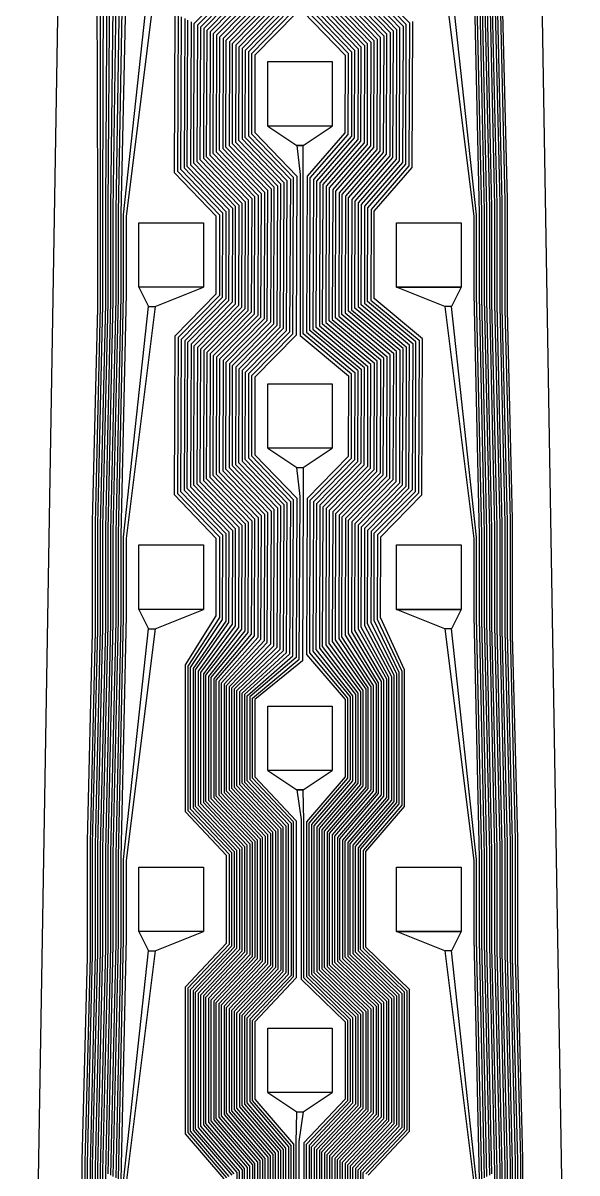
# Model space of a CAD drawing. Header units: inches. Extents: x 115980 to 170179, y 57000 to 74333.
# Drawn here: x 120793.8 to 120879.8, y 66633.2 to 66811.7 of the extents above; entities that cross this region are included whole.
import ezdxf

# ---------------------------------------------------------------- set-up
doc = ezdxf.new("R2010")
doc.units = ezdxf.units.IN
doc.header["$MEASUREMENT"] = 0
for name, color, linetype in [('metal', 221, 'Continuous'), ('nitride window', 40, 'Continuous'), ('profile', 140, 'Continuous')]:
    doc.layers.add(name, color=color, linetype=linetype)

msp = doc.modelspace()

# ---------------------------------------------------------------- linework, layer by layer
at = {"layer": 'metal'}
for points in [[(120805.42, 66617.49), (120805.42, 66633.89), (120806.22, 66667.89), (120806.22, 66683.49), (120807.02, 66718.29), (120807.02, 66733.09), (120807.82, 66768.69), (120807.82, 66782.69), (120808.32, 66818.94)], [(120808.82, 66819.19), (120808.22, 66782.49), (120808.22, 66768.89), (120807.42, 66732.89), (120807.42, 66718.49), (120806.62, 66683.29), (120806.62, 66668.09), (120805.82, 66633.69), (120805.82, 66617.69)], [(120806.22, 66617.89), (120806.22, 66633.49), (120807.02, 66668.29), (120807.02, 66683.09), (120807.82, 66718.69), (120807.82, 66732.69), (120808.62, 66769.09), (120808.62, 66782.29), (120809.32, 66819.44)], [(120809.83, 66819.69), (120809.02, 66782.09), (120809.02, 66769.29), (120808.22, 66732.49), (120808.22, 66718.89), (120807.42, 66682.89), (120807.42, 66668.49), (120806.62, 66633.29), (120806.62, 66618.09)], [(120863.82, 66819.69), (120864.62, 66782.09), (120864.62, 66769.29), (120865.42, 66732.49), (120865.42, 66718.89), (120866.22, 66682.89), (120866.22, 66668.49), (120867.02, 66633.29), (120867.02, 66618.09)], [(120867.42, 66617.89), (120867.42, 66633.49), (120866.62, 66668.29), (120866.62, 66683.09), (120865.82, 66718.69), (120865.82, 66732.69), (120865.02, 66769.09), (120865.02, 66782.29), (120864.22, 66819.49)], [(120864.62, 66819.29), (120865.42, 66782.49), (120865.42, 66768.89), (120866.22, 66732.89), (120866.22, 66718.49), (120867.02, 66683.29), (120867.02, 66668.09), (120867.82, 66633.69), (120867.82, 66617.69)], [(120868.22, 66617.49), (120868.22, 66633.89), (120867.42, 66667.89), (120867.42, 66683.49), (120866.62, 66718.29), (120866.62, 66733.09), (120865.82, 66768.69), (120865.82, 66782.69), (120865.02, 66819.09)], [(120865.42, 66818.89), (120866.22, 66782.89), (120866.22, 66768.49), (120867.02, 66733.29), (120867.02, 66718.09), (120867.82, 66683.69), (120867.82, 66667.69), (120868.62, 66634.09), (120868.62, 66617.29)], [(120803.02, 66616.29), (120803.02, 66635.09), (120803.82, 66666.69), (120803.82, 66684.69), (120804.62, 66717.09), (120804.62, 66734.29), (120805.42, 66767.49), (120805.42, 66783.89), (120805.32, 66817.44)], [(120805.82, 66817.69), (120805.82, 66783.69), (120805.82, 66767.69), (120805.02, 66734.09), (120805.02, 66717.29), (120804.22, 66684.49), (120804.22, 66666.89), (120803.42, 66634.89), (120803.42, 66616.49)], [(120803.82, 66616.69), (120803.82, 66634.69), (120804.62, 66667.09), (120804.62, 66684.29), (120805.42, 66717.49), (120805.42, 66733.89), (120806.22, 66767.89), (120806.22, 66783.49), (120806.32, 66817.94)], [(120806.82, 66818.19), (120806.62, 66783.29), (120806.62, 66768.09), (120805.82, 66733.69), (120805.82, 66717.69), (120805.02, 66684.09), (120805.02, 66667.29), (120804.22, 66634.49), (120804.22, 66616.89)], [(120804.62, 66617.09), (120804.62, 66634.29), (120805.42, 66667.49), (120805.42, 66683.89), (120806.22, 66717.89), (120806.22, 66733.49), (120807.02, 66768.29), (120807.02, 66783.09), (120807.32, 66818.44)], [(120807.82, 66818.69), (120807.42, 66782.89), (120807.42, 66768.49), (120806.62, 66733.29), (120806.62, 66718.09), (120805.82, 66683.69), (120805.82, 66667.69), (120805.02, 66634.09), (120805.02, 66617.29)], [(120807.02, 66633.09), (120807.82, 66668.69), (120807.82, 66682.69), (120808.62, 66719.09), (120808.62, 66732.29), (120809.42, 66769.49), (120809.42, 66781.89), (120813.32, 66817.69)], [(120814.32, 66817.69), (120809.82, 66781.69), (120809.82, 66769.69), (120809.02, 66732.09), (120809.02, 66719.29), (120808.22, 66682.49), (120808.22, 66668.89), (120807.42, 66632.89)], [(120827.42, 66617.89), (120827.42, 66633.49), (120821.42, 66640.49), (120821.42, 66660.89), (120827.82, 66667.69), (120827.82, 66683.69), (120821.42, 66690.49), (120821.42, 66710.89), (120826.78, 66718.11), (120826.82, 66733.19), (120820.32, 66739.94), (120820.4, 66761.61), (120826.78, 66768.11), (120826.82, 66783.19), (120820.32, 66789.94), (120820.4, 66811.61), (120826.78, 66818.11)], [(120827.27, 66817.85), (120820.9, 66811.35), (120820.82, 66790.19), (120827.32, 66783.44), (120827.27, 66767.85), (120820.9, 66761.35), (120820.82, 66740.19), (120827.32, 66733.44), (120827.27, 66717.85), (120821.82, 66710.69), (120821.82, 66690.69), (120828.22, 66683.89), (120828.22, 66667.49), (120821.82, 66660.69), (120821.82, 66640.69), (120827.82, 66633.69), (120827.82, 66617.69)], [(120828.22, 66617.49), (120828.22, 66633.89), (120822.22, 66640.89), (120822.22, 66660.49), (120828.62, 66667.29), (120828.62, 66684.09), (120822.22, 66690.89), (120822.22, 66710.49), (120827.77, 66717.6), (120827.82, 66733.69), (120821.32, 66740.44), (120821.4, 66761.1), (120827.77, 66767.6), (120827.82, 66783.69), (120821.32, 66790.44), (120821.4, 66811.1), (120827.77, 66817.6)], [(120828.27, 66817.34), (120821.89, 66810.84), (120821.82, 66790.69), (120828.32, 66783.94), (120828.27, 66767.34), (120821.89, 66760.84), (120821.82, 66740.69), (120828.32, 66733.94), (120828.27, 66717.34), (120822.62, 66710.29), (120822.62, 66691.09), (120829.02, 66684.29), (120829.02, 66667.09), (120822.62, 66660.29), (120822.62, 66641.09), (120828.62, 66634.09), (120828.62, 66617.29)], [(120829.02, 66617.09), (120829.02, 66634.29), (120823.02, 66641.29), (120823.02, 66660.09), (120829.42, 66666.89), (120829.42, 66684.49), (120823.02, 66691.29), (120823.02, 66710.09), (120828.76, 66717.08), (120828.82, 66734.19), (120822.32, 66740.94), (120822.39, 66760.58), (120828.76, 66767.08), (120828.82, 66784.19), (120822.32, 66790.94), (120822.39, 66810.58), (120828.76, 66817.08)], [(120845.02, 66617.29), (120845.02, 66634.09), (120851.42, 66640.89), (120851.42, 66660.49), (120844.62, 66667.09), (120844.62, 66684.29), (120850.62, 66691.29), (120850.62, 66710.09), (120846.32, 66717.94), (120846.36, 66733.52), (120852.73, 66740.02), (120852.82, 66761.19), (120845.32, 66767.44), (120845.37, 66784.03), (120851.24, 66790.79), (120851.32, 66810.44), (120844.82, 66817.19)], [(120845.32, 66817.44), (120851.82, 66810.69), (120851.74, 66790.54), (120845.86, 66783.78), (120845.82, 66767.69), (120853.32, 66761.44), (120853.23, 66739.76), (120846.85, 66733.26), (120846.82, 66718.19), (120851.02, 66710.29), (120851.02, 66691.09), (120845.02, 66684.09), (120845.02, 66667.29), (120851.82, 66660.69), (120851.82, 66640.69), (120845.42, 66633.89), (120845.42, 66617.49)], [(120845.82, 66617.69), (120845.82, 66633.69), (120852.22, 66640.49), (120852.22, 66660.89), (120845.42, 66667.49), (120845.42, 66683.89), (120851.42, 66690.89), (120851.42, 66710.49), (120847.32, 66718.44), (120847.35, 66733), (120853.72, 66739.5), (120853.82, 66761.69), (120846.32, 66767.94), (120846.36, 66783.52), (120852.24, 66790.28), (120852.32, 66810.94), (120845.82, 66817.69)], [(120846.32, 66817.94), (120852.82, 66811.19), (120852.73, 66790.02), (120846.85, 66783.26), (120846.82, 66768.19), (120854.32, 66761.94), (120854.22, 66739.25), (120847.85, 66732.75), (120847.82, 66718.69), (120851.82, 66710.69), (120851.82, 66690.69), (120845.82, 66683.69), (120845.82, 66667.69), (120852.62, 66661.09), (120852.62, 66640.29), (120846.22, 66633.49), (120846.22, 66617.89)], [(120846.62, 66618.09), (120846.62, 66633.29), (120853.02, 66640.09), (120853.02, 66661.29), (120846.22, 66667.89), (120846.22, 66683.49), (120852.22, 66690.49), (120852.22, 66710.89), (120848.32, 66718.94), (120848.34, 66732.49), (120854.72, 66738.99), (120854.82, 66762.19), (120847.32, 66768.44), (120847.35, 66783), (120853.23, 66789.76), (120853.32, 66811.44), (120846.82, 66818.19)], [(120847.32, 66818.44), (120853.82, 66811.69), (120853.72, 66789.5), (120847.85, 66782.75), (120847.82, 66768.69), (120855.32, 66762.44), (120855.21, 66738.73), (120848.84, 66732.23), (120848.82, 66719.19), (120852.62, 66711.09), (120852.62, 66690.29), (120846.62, 66683.29), (120846.62, 66668.09), (120853.42, 66661.49), (120853.42, 66639.89), (120847.02, 66633.09)], [(120859.32, 66817.69), (120863.82, 66781.69), (120863.82, 66769.69), (120864.62, 66732.09), (120864.62, 66719.29), (120865.42, 66682.49), (120865.42, 66668.89), (120866.22, 66632.89)], [(120866.62, 66633.09), (120865.82, 66668.69), (120865.82, 66682.69), (120865.02, 66719.09), (120865.02, 66732.29), (120864.22, 66769.49), (120864.22, 66781.89), (120860.32, 66817.69)], [(120869.02, 66617.09), (120869.02, 66634.29), (120868.22, 66667.49), (120868.22, 66683.89), (120867.42, 66717.89), (120867.42, 66733.49), (120866.62, 66768.29), (120866.62, 66783.09), (120865.82, 66818.69)], [(120866.22, 66818.49), (120867.02, 66783.29), (120867.02, 66768.09), (120867.82, 66733.69), (120867.82, 66717.69), (120868.62, 66684.09), (120868.62, 66667.29), (120869.42, 66634.49), (120869.42, 66616.89)], [(120869.82, 66616.69), (120869.82, 66634.69), (120869.02, 66667.09), (120869.02, 66684.29), (120868.22, 66717.49), (120868.22, 66733.89), (120867.42, 66767.89), (120867.42, 66783.49), (120866.62, 66818.29)], [(120867.02, 66818.09), (120867.82, 66783.69), (120867.82, 66767.69), (120868.62, 66734.09), (120868.62, 66717.29), (120869.42, 66684.49), (120869.42, 66666.89), (120870.22, 66634.89), (120870.22, 66616.49)], [(120870.62, 66616.29), (120870.62, 66635.09), (120869.82, 66666.69), (120869.82, 66684.69), (120869.02, 66717.09), (120869.02, 66734.29), (120868.22, 66767.49), (120868.22, 66783.89), (120867.42, 66817.89)], [(120867.82, 66817.69), (120868.62, 66784.09), (120868.62, 66767.29), (120869.42, 66734.49), (120869.42, 66716.89), (120870.22, 66684.89), (120870.22, 66666.49), (120871.02, 66635.29), (120871.02, 66616.09)], [(120871.42, 66615.89), (120871.42, 66635.49), (120870.62, 66666.29), (120870.62, 66685.09), (120869.82, 66716.69), (120869.82, 66734.69), (120869.02, 66767.09), (120869.02, 66784.29), (120868.22, 66817.49)], [(120829.26, 66816.82), (120822.89, 66810.32), (120822.82, 66791.19), (120829.32, 66784.44), (120829.26, 66766.82), (120822.89, 66760.32), (120822.82, 66741.19), (120829.32, 66734.44), (120829.26, 66716.82), (120823.42, 66709.89), (120823.42, 66691.49), (120829.82, 66684.69), (120829.82, 66666.69), (120823.42, 66659.89), (120823.42, 66641.49), (120829.42, 66634.49), (120829.42, 66616.89)], [(120829.82, 66616.69), (120829.82, 66634.69), (120823.82, 66641.69), (120823.82, 66659.69), (120830.22, 66666.49), (120830.22, 66684.89), (120823.82, 66691.69), (120823.82, 66709.69), (120829.75, 66716.57), (120829.82, 66734.69), (120823.32, 66741.44), (120823.38, 66760.06), (120829.75, 66766.57), (120829.82, 66784.69), (120823.32, 66791.44), (120823.38, 66810.06), (120829.75, 66816.57)], [(120830.25, 66816.31), (120823.88, 66809.81), (120823.82, 66791.69), (120830.32, 66784.94), (120830.25, 66766.31), (120823.88, 66759.81), (120823.82, 66741.69), (120830.32, 66734.94), (120830.25, 66716.31), (120824.22, 66709.49), (120824.22, 66691.89), (120830.62, 66685.09), (120830.62, 66666.29), (120824.22, 66659.49), (120824.22, 66641.89), (120830.22, 66634.89), (120830.22, 66616.49)], [(120830.62, 66616.29), (120830.62, 66635.09), (120824.62, 66642.09), (120824.62, 66659.29), (120831.02, 66666.09), (120831.02, 66685.29), (120824.62, 66692.09), (120824.62, 66709.29), (120830.75, 66716.05), (120830.82, 66735.19), (120824.32, 66741.94), (120824.37, 66759.55), (120830.75, 66766.05), (120830.82, 66785.19), (120824.32, 66791.94), (120824.37, 66809.55), (120830.75, 66816.05)], [(120831.24, 66815.79), (120824.87, 66809.29), (120824.82, 66792.19), (120831.32, 66785.44), (120831.24, 66765.79), (120824.87, 66759.29), (120824.82, 66742.19), (120831.32, 66735.44), (120831.24, 66715.79), (120825.02, 66709.09), (120825.02, 66692.29), (120831.42, 66685.49), (120831.42, 66665.89), (120825.02, 66659.09), (120825.02, 66642.29), (120831.02, 66635.29), (120831.02, 66616.09)], [(120831.42, 66615.89), (120831.42, 66635.49), (120825.42, 66642.49), (120825.42, 66658.89), (120831.82, 66665.69), (120831.82, 66685.69), (120825.42, 66692.49), (120825.42, 66708.89), (120831.74, 66715.54), (120831.82, 66735.69), (120825.32, 66742.44), (120825.37, 66759.03), (120831.74, 66765.54), (120831.82, 66785.69), (120825.32, 66792.44), (120825.37, 66809.03), (120831.74, 66815.54)], [(120832.24, 66815.28), (120825.86, 66808.78), (120825.82, 66792.69), (120832.32, 66785.94), (120832.24, 66765.28), (120825.86, 66758.78), (120825.82, 66742.69), (120832.32, 66735.94), (120832.24, 66715.28), (120825.82, 66708.69), (120825.82, 66692.69), (120832.22, 66685.89), (120832.22, 66665.49), (120825.82, 66658.69), (120825.82, 66642.69), (120831.82, 66635.69), (120831.82, 66615.69)], [(120841.32, 66815.44), (120847.82, 66808.69), (120847.77, 66792.6), (120841.89, 66785.84), (120841.82, 66765.69), (120849.32, 66759.44), (120849.26, 66741.82), (120842.89, 66735.32), (120842.82, 66716.19), (120847.82, 66708.69), (120847.82, 66692.69), (120841.82, 66685.69), (120841.82, 66665.69), (120848.62, 66659.09), (120848.62, 66642.29), (120842.22, 66635.49), (120842.22, 66615.89)], [(120842.62, 66616.09), (120842.62, 66635.29), (120849.02, 66642.09), (120849.02, 66659.29), (120842.22, 66665.89), (120842.22, 66685.49), (120848.22, 66692.49), (120848.22, 66708.89), (120843.32, 66716.44), (120843.38, 66735.06), (120849.75, 66741.57), (120849.82, 66759.69), (120842.32, 66765.94), (120842.39, 66785.58), (120848.27, 66792.34), (120848.32, 66808.94), (120841.82, 66815.69)], [(120842.32, 66815.94), (120848.82, 66809.19), (120848.76, 66792.08), (120842.89, 66785.32), (120842.82, 66766.19), (120850.32, 66759.94), (120850.25, 66741.31), (120843.88, 66734.81), (120843.82, 66716.69), (120848.62, 66709.09), (120848.62, 66692.29), (120842.62, 66685.29), (120842.62, 66666.09), (120849.42, 66659.49), (120849.42, 66641.89), (120843.02, 66635.09), (120843.02, 66616.29)], [(120843.42, 66616.49), (120843.42, 66634.89), (120849.82, 66641.69), (120849.82, 66659.69), (120843.02, 66666.29), (120843.02, 66685.09), (120849.02, 66692.09), (120849.02, 66709.29), (120844.32, 66716.94), (120844.37, 66734.55), (120850.75, 66741.05), (120850.82, 66760.19), (120843.32, 66766.44), (120843.38, 66785.06), (120849.26, 66791.82), (120849.32, 66809.44), (120842.82, 66816.19)], [(120843.32, 66816.44), (120849.82, 66809.69), (120849.75, 66791.57), (120843.88, 66784.81), (120843.82, 66766.69), (120851.32, 66760.44), (120851.24, 66740.79), (120844.87, 66734.29), (120844.82, 66717.19), (120849.42, 66709.49), (120849.42, 66691.89), (120843.42, 66684.89), (120843.42, 66666.49), (120850.22, 66659.89), (120850.22, 66641.49), (120843.82, 66634.69), (120843.82, 66616.69)], [(120844.22, 66616.89), (120844.22, 66634.49), (120850.62, 66641.29), (120850.62, 66660.09), (120843.82, 66666.69), (120843.82, 66684.69), (120849.82, 66691.69), (120849.82, 66709.69), (120845.32, 66717.44), (120845.37, 66734.03), (120851.74, 66740.54), (120851.82, 66760.69), (120844.32, 66766.94), (120844.37, 66784.55), (120850.25, 66791.31), (120850.32, 66809.94), (120843.82, 66816.69)], [(120844.32, 66816.94), (120850.82, 66810.19), (120850.75, 66791.05), (120844.87, 66784.29), (120844.82, 66767.19), (120852.32, 66760.94), (120852.24, 66740.28), (120845.86, 66733.78), (120845.82, 66717.69), (120850.22, 66709.89), (120850.22, 66691.49), (120844.22, 66684.49), (120844.22, 66666.89), (120851.02, 66660.29), (120851.02, 66641.09), (120844.62, 66634.29), (120844.62, 66617.09)], [(120832.22, 66615.49), (120832.22, 66635.89), (120826.22, 66642.89), (120826.22, 66658.49), (120832.62, 66665.29), (120832.62, 66686.09), (120826.22, 66692.89), (120826.22, 66708.49), (120832.73, 66715.02), (120832.82, 66736.19), (120826.32, 66742.94), (120826.36, 66758.52), (120832.73, 66765.02), (120832.82, 66786.19), (120826.32, 66792.94), (120826.36, 66808.52), (120832.73, 66815.02)], [(120833.23, 66814.76), (120826.85, 66808.26), (120826.82, 66793.19), (120833.32, 66786.44), (120833.23, 66764.76), (120826.85, 66758.26), (120826.82, 66743.19), (120833.32, 66736.44), (120833.23, 66714.76), (120826.62, 66708.29), (120826.62, 66693.09), (120833.02, 66686.29), (120833.02, 66665.09), (120826.62, 66658.29), (120826.62, 66643.09), (120832.62, 66636.09), (120832.62, 66615.29)], [(120833.02, 66615.09), (120833.02, 66636.29), (120827.02, 66643.29), (120827.02, 66658.09), (120833.42, 66664.89), (120833.42, 66686.49), (120827.02, 66693.29), (120827.02, 66708.09), (120833.72, 66714.5), (120833.82, 66736.69), (120827.32, 66743.44), (120827.35, 66758), (120833.72, 66764.5), (120833.82, 66786.69), (120827.32, 66793.44), (120827.35, 66808), (120833.72, 66814.5)], [(120834.22, 66814.25), (120827.85, 66807.75), (120827.82, 66793.69), (120834.32, 66786.94), (120834.22, 66764.25), (120827.85, 66757.75), (120827.82, 66743.69), (120834.32, 66736.94), (120834.22, 66714.25), (120827.42, 66707.89), (120827.42, 66693.49), (120833.82, 66686.69), (120833.82, 66664.69), (120827.42, 66657.89), (120827.42, 66643.49), (120833.42, 66636.49), (120833.42, 66614.89)], [(120833.82, 66614.69), (120833.82, 66636.69), (120827.82, 66643.69), (120827.82, 66657.69), (120834.22, 66664.49), (120834.22, 66686.89), (120827.82, 66693.69), (120827.82, 66707.69), (120834.72, 66713.99), (120834.82, 66737.19), (120828.32, 66743.94), (120828.34, 66757.49), (120834.72, 66763.99), (120834.82, 66787.19), (120828.32, 66793.94), (120828.34, 66807.49), (120834.72, 66813.99)], [(120835.21, 66813.73), (120828.84, 66807.23), (120828.82, 66794.19), (120835.32, 66787.44), (120835.21, 66763.73), (120828.84, 66757.23), (120828.82, 66744.19), (120835.32, 66737.44), (120835.21, 66713.73), (120828.22, 66707.49), (120828.22, 66693.89), (120834.62, 66687.09), (120834.62, 66664.29), (120828.22, 66657.49), (120828.22, 66643.89), (120834.22, 66636.89), (120834.22, 66614.49)], [(120834.62, 66614.29), (120834.62, 66637.09), (120828.62, 66644.09), (120828.62, 66657.29), (120835.02, 66664.09), (120835.02, 66687.29), (120828.62, 66694.09), (120828.62, 66707.29), (120835.71, 66713.47), (120835.82, 66737.69), (120829.32, 66744.44), (120829.34, 66756.97), (120835.71, 66763.47), (120835.82, 66787.69), (120829.32, 66794.44), (120829.34, 66806.97), (120835.71, 66813.47)], [(120839.42, 66614.49), (120839.42, 66636.89), (120845.82, 66643.69), (120845.82, 66657.69), (120839.02, 66664.29), (120839.02, 66687.09), (120845.02, 66694.09), (120845.02, 66707.29), (120839.32, 66714.44), (120839.41, 66737.13), (120845.79, 66743.63), (120845.82, 66757.69), (120838.32, 66763.94), (120838.42, 66787.64), (120844.3, 66794.4), (120844.32, 66806.94), (120837.82, 66813.69)], [(120838.32, 66813.94), (120844.82, 66807.19), (120844.79, 66794.14), (120838.92, 66787.38), (120838.82, 66764.19), (120846.32, 66757.94), (120846.28, 66743.37), (120839.91, 66736.87), (120839.82, 66714.69), (120845.42, 66707.49), (120845.42, 66693.89), (120839.42, 66686.89), (120839.42, 66664.49), (120846.22, 66657.89), (120846.22, 66643.49), (120839.82, 66636.69), (120839.82, 66614.69)], [(120840.22, 66614.89), (120840.22, 66636.49), (120846.62, 66643.29), (120846.62, 66658.09), (120839.82, 66664.69), (120839.82, 66686.69), (120845.82, 66693.69), (120845.82, 66707.69), (120840.32, 66714.94), (120840.4, 66736.61), (120846.78, 66743.11), (120846.82, 66758.19), (120839.32, 66764.44), (120839.41, 66787.13), (120845.29, 66793.88), (120845.32, 66807.44), (120838.82, 66814.19)], [(120839.32, 66814.44), (120845.82, 66807.69), (120845.79, 66793.63), (120839.91, 66786.87), (120839.82, 66764.69), (120847.32, 66758.44), (120847.27, 66742.85), (120840.9, 66736.35), (120840.82, 66715.19), (120846.22, 66707.89), (120846.22, 66693.49), (120840.22, 66686.49), (120840.22, 66664.89), (120847.02, 66658.29), (120847.02, 66643.09), (120840.62, 66636.29), (120840.62, 66615.09)], [(120841.02, 66615.29), (120841.02, 66636.09), (120847.42, 66642.89), (120847.42, 66658.49), (120840.62, 66665.09), (120840.62, 66686.29), (120846.62, 66693.29), (120846.62, 66708.09), (120841.32, 66715.44), (120841.4, 66736.1), (120847.77, 66742.6), (120847.82, 66758.69), (120840.32, 66764.94), (120840.4, 66786.61), (120846.28, 66793.37), (120846.32, 66807.94), (120839.82, 66814.69)], [(120840.32, 66814.94), (120846.82, 66808.19), (120846.78, 66793.11), (120840.9, 66786.35), (120840.82, 66765.19), (120848.32, 66758.94), (120848.27, 66742.34), (120841.89, 66735.84), (120841.82, 66715.69), (120847.02, 66708.29), (120847.02, 66693.09), (120841.02, 66686.09), (120841.02, 66665.29), (120847.82, 66658.69), (120847.82, 66642.69), (120841.42, 66635.89), (120841.42, 66615.49)], [(120841.82, 66615.69), (120841.82, 66635.69), (120848.22, 66642.49), (120848.22, 66658.89), (120841.42, 66665.49), (120841.42, 66685.89), (120847.42, 66692.89), (120847.42, 66708.49), (120842.32, 66715.94), (120842.39, 66735.58), (120848.76, 66742.08), (120848.82, 66759.19), (120841.32, 66765.44), (120841.4, 66786.1), (120847.27, 66792.85), (120847.32, 66808.44), (120840.82, 66815.19)], [(120825.02, 66632.29), (120819.02, 66639.29), (120819.02, 66662.09), (120825.42, 66668.89), (120825.42, 66682.49), (120819.02, 66689.29), (120819.02, 66712.09), (120823.8, 66719.66), (120823.82, 66731.69), (120817.32, 66738.44), (120817.43, 66763.16), (120823.8, 66769.66), (120823.82, 66781.69), (120817.32, 66788.44), (120817.43, 66813.16)], [(120817.92, 66812.9), (120817.82, 66788.69), (120824.32, 66781.94), (120824.3, 66769.4), (120817.92, 66762.9), (120817.82, 66738.69), (120824.32, 66731.94), (120824.3, 66719.4), (120819.42, 66711.89), (120819.42, 66689.49), (120825.82, 66682.69), (120825.82, 66668.69), (120819.42, 66661.89), (120819.42, 66639.49), (120825.42, 66632.49)], [(120825.82, 66632.69), (120819.82, 66639.69), (120819.82, 66661.69), (120826.22, 66668.49), (120826.22, 66682.89), (120819.82, 66689.69), (120819.82, 66711.69), (120824.79, 66719.14), (120824.82, 66732.19), (120818.32, 66738.94), (120818.42, 66762.64), (120824.79, 66769.14), (120824.82, 66782.19), (120818.32, 66788.94), (120818.42, 66812.64)], [(120818.92, 66812.38), (120818.82, 66789.19), (120825.32, 66782.44), (120825.29, 66768.88), (120818.92, 66762.38), (120818.82, 66739.19), (120825.32, 66732.44), (120825.29, 66718.88), (120820.22, 66711.49), (120820.22, 66689.89), (120826.62, 66683.09), (120826.62, 66668.29), (120820.22, 66661.49), (120820.22, 66639.89), (120826.22, 66632.89)], [(120826.62, 66633.09), (120820.62, 66640.09), (120820.62, 66661.29), (120827.02, 66668.09), (120827.02, 66683.29), (120820.62, 66690.09), (120820.62, 66711.29), (120825.79, 66718.63), (120825.82, 66732.69), (120819.32, 66739.44), (120819.41, 66762.13), (120825.79, 66768.63), (120825.82, 66782.69), (120819.32, 66789.44), (120819.41, 66812.13)], [(120819.91, 66811.87), (120819.82, 66789.69), (120826.32, 66782.94), (120826.28, 66768.37), (120819.91, 66761.87), (120819.82, 66739.69), (120826.32, 66732.94), (120826.28, 66718.37), (120821.02, 66711.09), (120821.02, 66690.29), (120827.42, 66683.49), (120827.42, 66667.89), (120821.02, 66661.09), (120821.02, 66640.29), (120827.02, 66633.29), (120827.02, 66618.09)], [(120836.2, 66813.22), (120829.83, 66806.72), (120829.82, 66794.69), (120836.32, 66787.94), (120836.2, 66763.22), (120829.83, 66756.72), (120829.82, 66744.69), (120836.32, 66737.94), (120836.2, 66713.22), (120829.02, 66707.09), (120829.02, 66694.29), (120835.42, 66687.49), (120835.42, 66663.89), (120829.02, 66657.09), (120829.02, 66644.29), (120835.02, 66637.29), (120835.02, 66614.09)], [(120837.32, 66813.44), (120843.82, 66806.69), (120843.8, 66794.66), (120837.92, 66787.9), (120837.82, 66763.69), (120845.32, 66757.44), (120845.29, 66743.88), (120838.92, 66737.38), (120838.82, 66714.19), (120844.62, 66707.09), (120844.62, 66694.29), (120838.62, 66687.29), (120838.62, 66664.09), (120845.42, 66657.49), (120845.42, 66643.89), (120839.02, 66637.09), (120839.02, 66614.29)], [(120847.42, 66632.89), (120853.82, 66639.69), (120853.82, 66661.69), (120847.02, 66668.29), (120847.02, 66683.09), (120853.02, 66690.09), (120853.02, 66711.29), (120849.32, 66719.44), (120849.34, 66731.97), (120855.71, 66738.47), (120855.82, 66762.69), (120848.32, 66768.94), (120848.34, 66782.49), (120854.22, 66789.25), (120854.32, 66811.94)], [(120838.62, 66614.09), (120838.62, 66637.29), (120845.02, 66644.09), (120845.02, 66657.29), (120838.22, 66663.89), (120838.22, 66687.49), (120844.22, 66694.49), (120844.22, 66706.89), (120838.32, 66713.94), (120838.42, 66737.64), (120844.79, 66744.14), (120844.82, 66757.19), (120837.32, 66763.44), (120837.32, 66788.44), (120837.32, 66792.69), (120837.32, 66792.69), (120836.32, 66792.69), (120836.82, 66788.19), (120836.82, 66763.19), (120844.32, 66756.94), (120844.3, 66744.4), (120837.92, 66737.9), (120837.82, 66713.69), (120843.82, 66706.69), (120843.82, 66694.69), (120837.82, 66687.69), (120837.82, 66663.69), (120844.62, 66657.09), (120844.62, 66644.29), (120838.22, 66637.49), (120838.22, 66613.89)], [(120807.82, 66632.69), (120808.62, 66669.09), (120808.62, 66682.29), (120809.42, 66719.49), (120809.42, 66731.89), (120813.32, 66767.69), (120813.32, 66767.69), (120814.32, 66767.69), (120809.82, 66731.69), (120809.83, 66719.69), (120809.02, 66682.09), (120809.02, 66669.29), (120808.22, 66632.49)], [(120865.82, 66632.69), (120865.02, 66669.09), (120865.02, 66682.29), (120864.22, 66719.49), (120864.22, 66731.89), (120860.32, 66767.69), (120860.32, 66767.69), (120859.32, 66767.69), (120863.82, 66731.69), (120863.8, 66719.69), (120864.62, 66682.09), (120864.62, 66669.29), (120865.42, 66632.49)], [(120835.42, 66613.89), (120835.42, 66637.49), (120829.42, 66644.49), (120829.42, 66656.89), (120835.82, 66663.69), (120835.82, 66687.69), (120829.42, 66694.49), (120829.42, 66706.89), (120836.7, 66712.96), (120836.82, 66738.19), (120836.32, 66742.69), (120836.32, 66742.69), (120837.32, 66742.69), (120837.32, 66738.44), (120837.2, 66712.7), (120829.82, 66706.69), (120829.82, 66694.69), (120836.22, 66687.89), (120836.22, 66663.49), (120829.82, 66656.69), (120829.82, 66644.69), (120835.82, 66637.69), (120835.82, 66613.69)], [(120808.62, 66632.29), (120809.42, 66669.49), (120809.42, 66681.89), (120813.32, 66717.69), (120813.32, 66717.69), (120814.32, 66717.69), (120809.82, 66681.69), (120809.82, 66669.69), (120809.02, 66632.09)], [(120865.02, 66632.29), (120864.22, 66669.49), (120864.22, 66681.89), (120860.32, 66717.69), (120860.32, 66717.69), (120859.32, 66717.69), (120863.82, 66681.69), (120863.82, 66669.69), (120864.62, 66632.09)], [(120837.82, 66613.69), (120837.82, 66637.69), (120844.22, 66644.49), (120844.22, 66656.89), (120837.42, 66663.49), (120837.42, 66687.89), (120837.32, 66692.69), (120837.32, 66692.69), (120836.32, 66692.69), (120837.02, 66688.09), (120837.02, 66663.29), (120843.82, 66656.69), (120843.82, 66644.69), (120837.42, 66637.89), (120837.42, 66613.49)], [(120809.42, 66631.89), (120813.32, 66667.69), (120813.32, 66667.69), (120814.32, 66667.69), (120809.82, 66631.69)], [(120864.22, 66631.89), (120860.32, 66667.69), (120860.32, 66667.69), (120859.32, 66667.69), (120863.82, 66631.69)], [(120836.22, 66613.49), (120836.22, 66637.89), (120836.32, 66642.69), (120836.32, 66642.69), (120837.32, 66642.69), (120836.62, 66638.09), (120836.62, 66613.29)]]:
    msp.add_lwpolyline(points, dxfattribs=at)
for points in [[(120831.82, 66805.69), (120841.82, 66805.69), (120841.82, 66795.69), (120831.82, 66795.69)], [(120841.82, 66795.69), (120831.82, 66795.69), (120836.32, 66792.69), (120837.32, 66792.69), (120841.82, 66795.69)], [(120811.82, 66780.69), (120821.82, 66780.69), (120821.82, 66770.69), (120811.82, 66770.69)], [(120851.82, 66780.69), (120861.82, 66780.69), (120861.82, 66770.69), (120851.82, 66770.69)], [(120821.82, 66770.69), (120811.82, 66770.69), (120813.32, 66767.69), (120814.32, 66767.69), (120821.82, 66770.69)], [(120851.82, 66770.69), (120861.82, 66770.69), (120860.32, 66767.69), (120859.32, 66767.69), (120851.82, 66770.69)], [(120831.82, 66755.69), (120841.82, 66755.69), (120841.82, 66745.69), (120831.82, 66745.69)], [(120841.82, 66745.69), (120831.82, 66745.69), (120836.32, 66742.69), (120837.32, 66742.69), (120841.82, 66745.69)], [(120811.82, 66730.69), (120821.82, 66730.69), (120821.82, 66720.69), (120811.82, 66720.69)], [(120851.82, 66730.69), (120861.82, 66730.69), (120861.82, 66720.69), (120851.82, 66720.69)], [(120821.82, 66720.69), (120811.82, 66720.69), (120813.32, 66717.69), (120814.32, 66717.69), (120821.82, 66720.69)], [(120851.82, 66720.69), (120861.82, 66720.69), (120860.32, 66717.69), (120859.32, 66717.69), (120851.82, 66720.69)], [(120831.82, 66705.69), (120841.82, 66705.69), (120841.82, 66695.69), (120831.82, 66695.69)], [(120841.82, 66695.69), (120831.82, 66695.69), (120836.32, 66692.69), (120837.32, 66692.69), (120841.82, 66695.69)], [(120811.82, 66680.69), (120821.82, 66680.69), (120821.82, 66670.69), (120811.82, 66670.69)], [(120851.82, 66680.69), (120861.82, 66680.69), (120861.82, 66670.69), (120851.82, 66670.69)], [(120821.82, 66670.69), (120811.82, 66670.69), (120813.32, 66667.69), (120814.32, 66667.69), (120821.82, 66670.69)], [(120851.82, 66670.69), (120861.82, 66670.69), (120860.32, 66667.69), (120859.32, 66667.69), (120851.82, 66670.69)], [(120831.82, 66655.69), (120841.82, 66655.69), (120841.82, 66645.69), (120831.82, 66645.69)], [(120841.82, 66645.69), (120831.82, 66645.69), (120836.32, 66642.69), (120837.32, 66642.69), (120841.82, 66645.69)]]:
    msp.add_lwpolyline(points, close=True, dxfattribs=at)
at = {"layer": 'nitride window'}
for points in [[(120831.82, 66805.69), (120841.82, 66805.69), (120841.82, 66795.69), (120831.82, 66795.69)], [(120811.82, 66780.69), (120821.82, 66780.69), (120821.82, 66770.69), (120811.82, 66770.69)], [(120851.82, 66780.69), (120861.82, 66780.69), (120861.82, 66770.69), (120851.82, 66770.69)], [(120831.82, 66755.69), (120841.82, 66755.69), (120841.82, 66745.69), (120831.82, 66745.69)], [(120811.82, 66730.69), (120821.82, 66730.69), (120821.82, 66720.69), (120811.82, 66720.69)], [(120851.82, 66730.69), (120861.82, 66730.69), (120861.82, 66720.69), (120851.82, 66720.69)], [(120831.82, 66705.69), (120841.82, 66705.69), (120841.82, 66695.69), (120831.82, 66695.69)], [(120811.82, 66680.69), (120821.82, 66680.69), (120821.82, 66670.69), (120811.82, 66670.69)], [(120851.82, 66680.69), (120861.82, 66680.69), (120861.82, 66670.69), (120851.82, 66670.69)], [(120831.82, 66655.69), (120841.82, 66655.69), (120841.82, 66645.69), (120831.82, 66645.69)]]:
    msp.add_lwpolyline(points, close=True, dxfattribs=at)
at = {"layer": 'profile'}
msp.add_lwpolyline([(120836.82, 67509.29), (120811.82, 67380.69), (120807.82, 67330.69), (120793.82, 66490.69), (120794.32, 63800.62), (120879.31, 63800.62), (120879.82, 66490.69), (120865.82, 67330.69), (120861.82, 67380.69)], close=True, dxfattribs=at)

doc.saveas('drawing.dxf')
